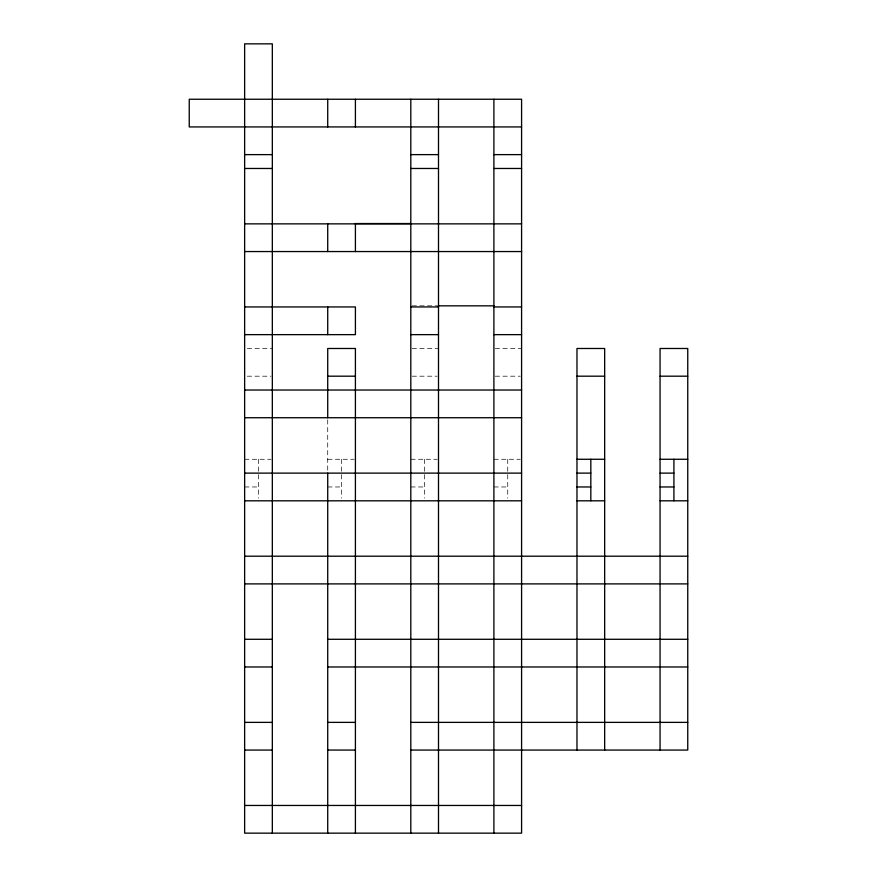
<?xml version="1.0" encoding="UTF-8"?>
<svg xmlns="http://www.w3.org/2000/svg" width="877" height="877" viewBox="0 0 877 877"><rect width="100%" height="100%" fill="white"/><g stroke="black" fill="none" stroke-linecap="round" stroke-linejoin="round"><path stroke-width="0.66" stroke-dasharray="4.38 3.29" d="M412.124 305.843L437.185 305.843M247.27 348.487L272.33 348.487M412.124 348.487L438.5 348.487M495.209 348.487L521.585 348.487M247.27 376.189L271.015 376.189M412.124 376.189L437.185 376.189M495.209 376.189L520.269 376.189M244.639 459.274L271.07 459.274M327.724 459.274L354.155 459.274M410.809 459.274L437.239 459.274M493.894 459.274L520.269 459.274M244.639 486.965L258.485 486.965M327.724 486.965L341.57 486.965M410.809 486.965L424.654 486.965M493.894 486.965L507.739 486.965M507.739 459.274L507.739 498.136M424.654 459.274L424.654 498.136M341.57 459.274L341.57 498.136M327.724 419.776L327.724 473.12M258.485 459.274L258.485 498.136"/><path stroke-width="1.32" d="M521.585 126.935L189.246 126.935L189.246 99.244L521.585 99.244L521.585 833.15L244.639 833.15L244.639 43.85L272.33 43.85L272.33 833.15M244.639 154.626L272.33 154.626M410.809 154.626L438.5 154.626M493.894 154.626L521.585 154.626M244.639 168.472L272.33 168.472M410.809 168.472L438.5 168.472M493.894 168.472L521.585 168.472M355.415 223.547L410.809 223.547M244.639 223.865L521.585 223.865M244.639 251.556L521.585 251.556M438.16 305.843L494.233 305.843M244.639 306.95L355.415 306.95L355.415 334.641L244.639 334.641M410.809 306.95L438.5 306.95M493.894 306.95L521.585 306.95M410.809 334.641L438.5 334.641M493.894 334.641L521.585 334.641M327.724 376.189L355.415 376.189M576.978 376.189L604.67 376.189M660.063 376.189L687.754 376.189M244.639 390.035L521.585 390.035M244.639 417.726L521.585 417.726M576.978 459.274L604.67 459.274M660.063 459.274L687.754 459.274M244.639 473.12L521.585 473.12M576.978 473.12L590.824 473.12M660.063 473.12L673.909 473.12M576.978 486.965L590.824 486.965M660.063 486.965L673.909 486.965M244.639 500.811L521.585 500.811M576.978 500.811L604.67 500.811M660.063 500.811L687.754 500.811M244.639 556.204L687.754 556.204M244.639 583.896L687.754 583.896M244.639 639.289L272.33 639.289M327.724 639.289L687.754 639.289M244.639 666.98L272.33 666.98M327.724 666.98L687.754 666.98M244.639 722.374L272.33 722.374M327.724 722.374L355.415 722.374M410.809 722.374L687.754 722.374M244.639 750.065L272.33 750.065M327.724 750.065L355.415 750.065M410.809 750.065L687.754 750.065L687.754 348.487L660.063 348.487L660.063 750.065M244.639 805.459L521.585 805.459M673.909 459.274L673.909 500.811M604.67 750.065L604.67 348.487L576.978 348.487L576.978 750.065M590.824 459.274L590.824 500.811M493.894 99.244L493.894 833.15M438.5 99.244L438.5 833.15M410.809 99.244L410.809 833.15M355.415 99.244L355.415 126.935M355.415 223.865L355.415 251.556M355.415 833.15L355.415 348.487L327.724 348.487L327.724 417.726M327.724 99.244L327.724 126.935M327.724 223.865L327.724 251.556M327.724 306.95L327.724 334.641M327.724 473.12L327.724 833.15"/></g></svg>
